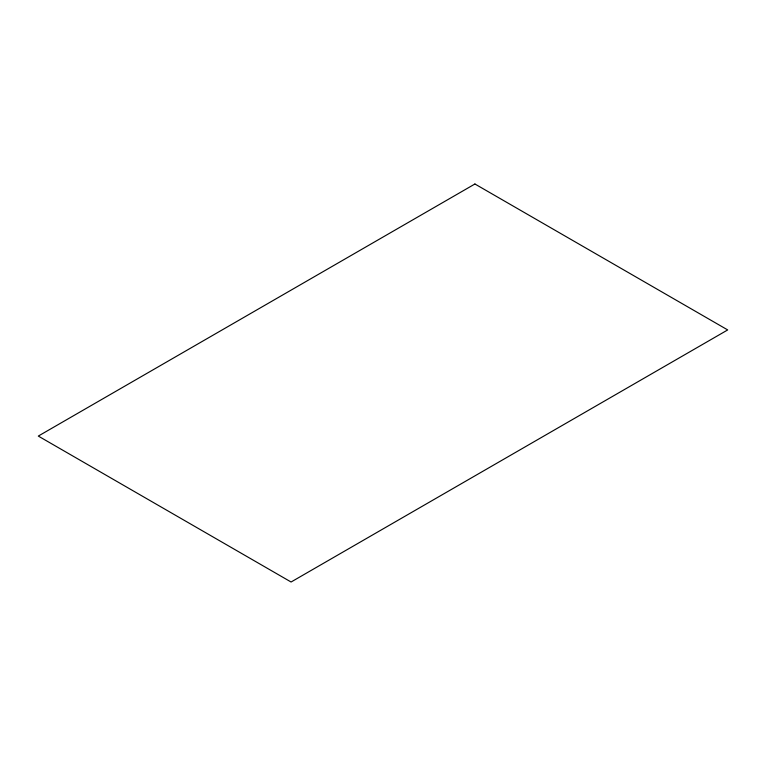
<?xml version="1.0" encoding="UTF-8"?>
<svg xmlns="http://www.w3.org/2000/svg" width="766" height="766" viewBox="0 0 766 766"><rect width="100%" height="100%" fill="white"/><g stroke="black" fill="none" stroke-linecap="round" stroke-linejoin="round"><path stroke-width="1.15" d="M474.92 183.993L38.3 436.074L291.08 582.007L727.7 329.926L474.92 183.993"/></g></svg>
